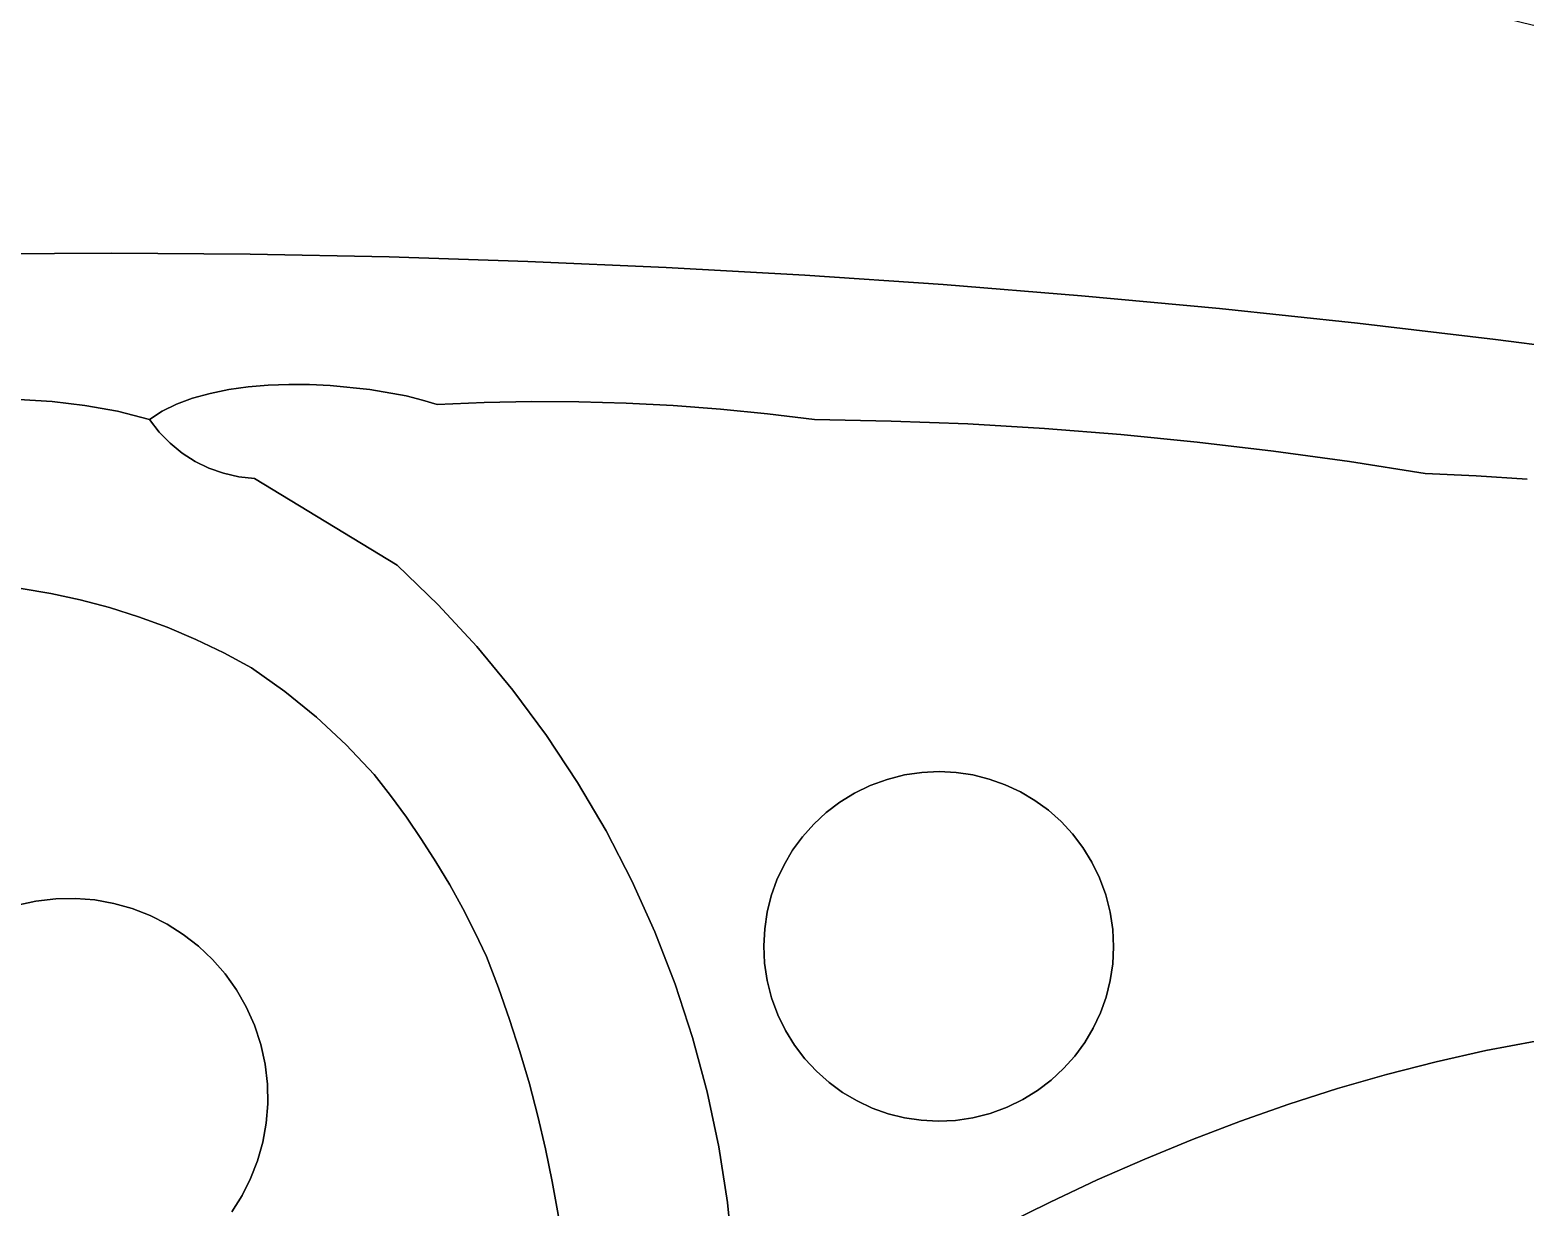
# Model space of a CAD drawing. Header units: inches. Extents: x 37.5 to 70.3, y 17.4 to 61.6.
# Drawn here: x 55.735 to 59.301, y 30.98 to 33.788 of the extents above; entities that cross this region are included whole.
import ezdxf

# ---------------------------------------------------------------- set-up
doc = ezdxf.new("R2010")
doc.units = ezdxf.units.IN
doc.layers.add('SURFACES_FOR_SKETCHUP', color=7, linetype='Continuous')

msp = doc.modelspace()

# ---------------------------------------------------------------- linework, layer by layer
at = {"layer": 'SURFACES_FOR_SKETCHUP'}
for points, invisible_edges in [([(56.1927, 34.0254), (55.7723, 34.0157), (55.9294, 33.2552)], 10), ([(55.9294, 33.2552), (56.2604, 33.2529), (56.1927, 34.0254)], 10), ([(56.4038, 34.0278), (56.1927, 34.0254), (56.2604, 33.2529)], 10), ([(56.2604, 33.2529), (56.5913, 33.2465), (56.4038, 34.0278)], 10), ([(56.6156, 34.0275), (56.4038, 34.0278), (56.5913, 33.2465)], 10), ([(56.6954, 34.0132), (56.6156, 34.0275), (56.5913, 33.2465)], 10), ([(55.7723, 34.0157), (55.3528, 34.0036), (55.5984, 33.2536)], 10), ([(55.5984, 33.2536), (55.9294, 33.2552), (55.7723, 34.0157)], 10), ([(56.7755, 34.0019), (56.6954, 34.0132), (56.5913, 33.2465)], 10), ([(56.5913, 33.2465), (56.922, 33.236), (56.7755, 34.0019)], 10), ([(56.856, 33.9935), (56.7755, 34.0019), (56.922, 33.236)], 10), ([(56.9367, 33.988), (56.856, 33.9935), (56.922, 33.236)], 10), ([(57.0175, 33.9854), (56.9367, 33.988), (56.922, 33.236)], 10), ([(57.0984, 33.9857), (57.0175, 33.9854), (56.922, 33.236)], 10), ([(56.922, 33.236), (57.2525, 33.2215), (57.0984, 33.9857)], 10), ([(57.1792, 33.989), (57.0984, 33.9857), (57.2525, 33.2215)], 10), ([(57.3193, 33.9783), (57.1792, 33.989), (57.2525, 33.2215)], 11), ([(57.3795, 33.9663), (57.3193, 33.9783), (57.2525, 33.2215)], 10), ([(57.4402, 33.9592), (57.3795, 33.9663), (57.2525, 33.2215)], 10), ([(57.2525, 33.2215), (57.5828, 33.203), (57.4402, 33.9592)], 10), ([(57.5012, 33.9569), (57.4402, 33.9592), (57.5828, 33.203)], 10), ([(57.5622, 33.9594), (57.5012, 33.9569), (57.5828, 33.203)], 10), ([(57.5622, 33.9594), (57.5828, 33.203), (57.623, 33.9667)], 3), ([(57.8099, 33.9309), (57.623, 33.9667), (57.5828, 33.203)], 11), ([(57.5828, 33.203), (57.9129, 33.1804), (57.8099, 33.9309)], 10), ([(57.8564, 33.9298), (57.8099, 33.9309), (57.9129, 33.1804)], 10), ([(57.9041, 33.9268), (57.8564, 33.9298), (57.9129, 33.1804)], 10), ([(58.0024, 33.9166), (57.9041, 33.9268), (57.9129, 33.1804)], 10), ([(58.2047, 33.8901), (58.0024, 33.9166), (57.9129, 33.1804)], 10), ([(57.9129, 33.1804), (58.2426, 33.1538), (58.2047, 33.8901)], 10), ([(58.3055, 33.88), (58.2047, 33.8901), (58.2426, 33.1538)], 10), ([(58.3055, 33.88), (58.2426, 33.1538), (58.3551, 33.877)], 3), ([(58.572, 33.1232), (58.4517, 33.8771), (58.2426, 33.1538)], 3), ([(58.4039, 33.8759), (58.2426, 33.1538), (58.4517, 33.8771)], 3), ([(58.3551, 33.877), (58.2426, 33.1538), (58.4039, 33.8759)], 3), ([(58.4517, 33.8771), (58.572, 33.1232), (58.4983, 33.881)], 3), ([(58.4983, 33.881), (58.572, 33.1232), (58.6351, 33.8853)], 11), ([(58.6837, 33.876), (58.6351, 33.8853), (58.572, 33.1232)], 10), ([(58.7328, 33.8704), (58.6837, 33.876), (58.572, 33.1232)], 10), ([(58.8313, 33.8704), (58.9011, 33.0885), (58.8804, 33.876)], 3), ([(59.0892, 33.8604), (58.8804, 33.876), (58.9011, 33.0885)], 11), ([(58.7328, 33.8704), (58.572, 33.1232), (58.7821, 33.8685)], 3), ([(58.9011, 33.0885), (58.7821, 33.8685), (58.572, 33.1232)], 3), ([(58.7821, 33.8685), (58.9011, 33.0885), (58.8313, 33.8704)], 3), ([(59.2028, 33.8274), (59.0892, 33.8604), (58.9011, 33.0885)], 10), ([(58.9011, 33.0885), (59.2297, 33.0498), (59.2028, 33.8274)], 10), ([(59.3177, 33.7995), (59.2028, 33.8274), (59.2297, 33.0498)], 10), ([(59.4336, 33.7768), (59.3177, 33.7995), (59.2297, 33.0498)], 10), ([(59.5504, 33.7592), (59.4336, 33.7768), (59.2297, 33.0498)], 10), ([(59.5579, 33.0071), (59.5504, 33.7592), (59.2297, 33.0498)], 3), ([(55.5984, 33.2536), (55.7875, 32.9016), (55.9294, 33.2552)], 3), ([(55.7875, 32.9016), (55.5984, 33.2536), (55.7082, 32.9065)], 3), ([(55.866, 32.8923), (55.9294, 33.2552), (55.7875, 32.9016)], 3), ([(55.866, 32.8923), (55.9437, 32.8782), (55.9294, 33.2552)], 10), ([(56.0846, 32.8955), (55.9294, 33.2552), (55.9437, 32.8782)], 11), ([(56.1229, 32.9097), (55.9294, 33.2552), (56.0846, 32.8955)], 3), ([(56.1645, 32.9211), (55.9294, 33.2552), (56.1229, 32.9097)], 3), ([(55.9294, 33.2552), (56.1645, 32.9211), (56.2604, 33.2529)], 3), ([(56.2089, 32.9299), (56.2604, 33.2529), (56.1645, 32.9211)], 3), ([(56.2553, 32.9363), (56.2604, 33.2529), (56.2089, 32.9299)], 3), ([(56.3033, 32.9404), (56.2604, 33.2529), (56.2553, 32.9363)], 3), ([(56.5913, 33.2465), (56.2604, 33.2529), (56.4015, 32.9422)], 10), ([(56.4015, 32.9422), (56.2604, 33.2529), (56.3523, 32.9423)], 3), ([(56.3523, 32.9423), (56.2604, 33.2529), (56.3033, 32.9404)], 3), ([(56.4505, 32.9401), (56.5913, 33.2465), (56.4015, 32.9422)], 3), ([(56.4505, 32.9401), (56.5453, 32.9306), (56.5913, 33.2465)], 10), ([(56.5453, 32.9306), (56.632, 32.915), (56.5913, 33.2465)], 10), ([(56.6708, 32.9052), (56.7057, 32.8943), (56.5913, 33.2465)], 10), ([(56.632, 32.915), (56.6708, 32.9052), (56.5913, 33.2465)], 10), ([(56.922, 33.236), (56.5913, 33.2465), (56.7057, 32.8943)], 10), ([(56.8185, 32.8991), (56.922, 33.236), (56.7057, 32.8943)], 3), ([(56.9312, 32.9014), (56.922, 33.236), (56.8185, 32.8991)], 3), ([(56.922, 33.236), (57.044, 32.9009), (57.2525, 33.2215)], 3), ([(57.044, 32.9009), (56.922, 33.236), (56.9312, 32.9014)], 3), ([(57.1566, 32.8978), (57.2525, 33.2215), (57.044, 32.9009)], 3), ([(57.1566, 32.8978), (57.2692, 32.892), (57.2525, 33.2215)], 10), ([(57.5828, 33.203), (57.2525, 33.2215), (57.3817, 32.8835)], 10), ([(57.2692, 32.892), (57.3817, 32.8835), (57.2525, 33.2215)], 10), ([(57.3817, 32.8835), (57.4939, 32.8724), (57.5828, 33.203)], 10), ([(57.4939, 32.8724), (57.6059, 32.8587), (57.5828, 33.203)], 10), ([(57.9129, 33.1804), (57.5828, 33.203), (57.7889, 32.8551)], 10), ([(57.7889, 32.8551), (57.5828, 33.203), (57.6059, 32.8587)], 3), ([(57.9717, 32.848), (57.9129, 33.1804), (57.7889, 32.8551)], 3), ([(58.2426, 33.1538), (57.9129, 33.1804), (57.9717, 32.848)], 10), ([(57.9717, 32.848), (58.1543, 32.8372), (58.2426, 33.1538)], 10), ([(58.1543, 32.8372), (58.3367, 32.8229), (58.2426, 33.1538)], 10), ([(58.572, 33.1232), (58.2426, 33.1538), (58.3367, 32.8229)], 10), ([(58.3367, 32.8229), (58.5187, 32.8049), (58.572, 33.1232)], 10), ([(58.5187, 32.8049), (58.7004, 32.7834), (58.572, 33.1232)], 10), ([(58.9011, 33.0885), (58.572, 33.1232), (58.7004, 32.7834)], 10), ([(58.7004, 32.7834), (58.8816, 32.7583), (58.9011, 33.0885)], 10), ([(58.8816, 32.7583), (59.0624, 32.7296), (58.9011, 33.0885)], 10), ([(58.9011, 33.0885), (59.0624, 32.7296), (59.2297, 33.0498)], 3), ([(59.1841, 32.7246), (59.2297, 33.0498), (59.0624, 32.7296)], 3), ([(59.3055, 32.7164), (59.2297, 33.0498), (59.1841, 32.7246)], 3), ([(59.2297, 33.0498), (59.3055, 32.7164), (59.5579, 33.0071)], 3), ([(56.1645, 32.9211), (56.1229, 32.9097), (56.1286, 32.7587)], 10), ([(56.1286, 32.7587), (56.1618, 32.7425), (56.1645, 32.9211)], 10), ([(56.1618, 32.7425), (56.1967, 32.7303), (56.2089, 32.9299)], 10), ([(56.2089, 32.9299), (56.1645, 32.9211), (56.1618, 32.7425)], 10), ([(56.1967, 32.7303), (56.233, 32.7221), (56.2089, 32.9299)], 10), ([(56.2553, 32.9363), (56.2089, 32.9299), (56.233, 32.7221)], 10), ([(56.233, 32.7221), (56.2704, 32.7182), (56.2553, 32.9363)], 10), ([(56.3033, 32.9404), (56.2553, 32.9363), (56.2704, 32.7182)], 10), ([(56.3523, 32.9423), (56.3033, 32.9404), (56.2704, 32.7182)], 10), ([(56.3523, 32.9423), (56.2704, 32.7182), (56.4015, 32.9422)], 3), ([(56.4015, 32.9422), (56.2704, 32.7182), (56.4505, 32.9401)], 3), ([(56.4505, 32.9401), (56.2704, 32.7182), (56.5453, 32.9306)], 3), ([(56.6104, 32.5113), (56.5453, 32.9306), (56.2704, 32.7182)], 3), ([(56.5453, 32.9306), (56.6104, 32.5113), (56.632, 32.915)], 3), ([(56.632, 32.915), (56.6104, 32.5113), (56.6708, 32.9052)], 3), ([(55.7082, 32.9065), (55.7138, 32.4552), (55.7875, 32.9016)], 3), ([(55.7844, 32.4435), (55.7875, 32.9016), (55.7138, 32.4552)], 3), ([(55.7875, 32.9016), (55.7844, 32.4435), (55.866, 32.8923)], 3), ([(55.866, 32.8923), (55.7844, 32.4435), (55.9437, 32.8782)], 3), ([(55.8547, 32.4285), (55.9437, 32.8782), (55.7844, 32.4435)], 3), ([(56.069, 32.802), (55.9437, 32.8782), (55.8547, 32.4285)], 11), ([(55.9437, 32.8782), (56.0502, 32.8786), (56.0846, 32.8955)], 9), ([(55.9437, 32.8782), (56.0203, 32.8587), (56.0502, 32.8786)], 8), ([(56.0203, 32.8587), (55.9437, 32.8782), (56.0431, 32.8288)], 2), ([(56.0431, 32.8288), (55.9437, 32.8782), (56.069, 32.802)], 3), ([(56.0203, 32.8587), (56.0431, 32.8288), (56.0502, 32.8786)], 2), ([(56.0431, 32.8288), (56.069, 32.802), (56.0846, 32.8955)], 10), ([(56.0846, 32.8955), (56.0502, 32.8786), (56.0431, 32.8288)], 10), ([(56.069, 32.802), (56.0976, 32.7786), (56.0846, 32.8955)], 10), ([(56.1229, 32.9097), (56.0846, 32.8955), (56.0976, 32.7786)], 10), ([(56.0976, 32.7786), (56.1286, 32.7587), (56.1229, 32.9097)], 10), ([(56.7057, 32.8943), (56.6708, 32.9052), (56.6104, 32.5113)], 10), ([(56.7057, 32.8943), (56.6104, 32.5113), (56.8185, 32.8991)], 3), ([(56.7083, 32.4164), (56.8185, 32.8991), (56.6104, 32.5113)], 3), ([(56.9312, 32.9014), (56.7083, 32.4164), (57.044, 32.9009)], 3), ([(56.8185, 32.8991), (56.7083, 32.4164), (56.9312, 32.9014)], 3), ([(56.8005, 32.3168), (57.044, 32.9009), (56.7083, 32.4164)], 3), ([(57.044, 32.9009), (56.8005, 32.3168), (57.1566, 32.8978)], 3), ([(56.8867, 32.2128), (57.1566, 32.8978), (56.8005, 32.3168)], 3), ([(57.1566, 32.8978), (56.8867, 32.2128), (57.2692, 32.892)], 3), ([(57.2692, 32.892), (56.8867, 32.2128), (57.3817, 32.8835)], 3), ([(56.967, 32.1046), (57.3817, 32.8835), (56.8867, 32.2128)], 3), ([(57.3817, 32.8835), (56.967, 32.1046), (57.4939, 32.8724)], 3), ([(57.6661, 31.9457), (57.4939, 32.8724), (56.967, 32.1046)], 11), ([(57.7013, 31.9673), (57.4939, 32.8724), (57.6661, 31.9457)], 3), ([(57.4939, 32.8724), (57.7013, 31.9673), (57.6059, 32.8587)], 3), ([(57.7791, 32.0002), (57.6059, 32.8587), (57.739, 31.9856)], 3), ([(57.6059, 32.8587), (57.7791, 32.0002), (57.7889, 32.8551)], 3), ([(57.739, 31.9856), (57.6059, 32.8587), (57.7013, 31.9673)], 3), ([(57.8204, 32.0107), (57.7889, 32.8551), (57.7791, 32.0002)], 3), ([(57.8619, 32.0169), (57.7889, 32.8551), (57.8204, 32.0107)], 3), ([(57.9031, 32.0189), (57.7889, 32.8551), (57.8619, 32.0169)], 3), ([(57.7889, 32.8551), (57.9031, 32.0189), (57.9717, 32.848)], 3), ([(57.9438, 32.0168), (57.9717, 32.848), (57.9031, 32.0189)], 3), ([(57.9838, 32.0107), (57.9717, 32.848), (57.9438, 32.0168)], 3), ([(57.9717, 32.848), (57.9838, 32.0107), (58.1543, 32.8372)], 3), ([(58.0228, 32.0009), (58.1543, 32.8372), (57.9838, 32.0107)], 3), ([(58.0606, 31.9875), (58.1543, 32.8372), (58.0228, 32.0009)], 3), ([(58.1543, 32.8372), (58.0606, 31.9875), (58.3367, 32.8229)], 3), ([(58.0968, 31.9705), (58.3367, 32.8229), (58.0606, 31.9875)], 3), ([(58.1313, 31.9501), (58.3367, 32.8229), (58.0968, 31.9705)], 3), ([(58.3367, 32.8229), (58.1313, 31.9501), (58.5187, 32.8049)], 3), ([(55.8547, 32.4285), (55.9246, 32.41), (56.069, 32.802)], 10), ([(56.0976, 32.7786), (56.069, 32.802), (55.9246, 32.41)], 10), ([(56.1286, 32.7587), (56.0976, 32.7786), (55.9246, 32.41)], 10), ([(58.1637, 31.9265), (58.5187, 32.8049), (58.1313, 31.9501)], 3), ([(58.1938, 31.8998), (58.5187, 32.8049), (58.1637, 31.9265)], 3), ([(58.5187, 32.8049), (58.1938, 31.8998), (58.7004, 32.7834)], 3), ([(58.2213, 31.8702), (58.7004, 32.7834), (58.1938, 31.8998)], 3), ([(58.246, 31.8377), (58.7004, 32.7834), (58.2213, 31.8702)], 3), ([(58.7004, 32.7834), (58.246, 31.8377), (58.8816, 32.7583)], 3), ([(55.9246, 32.41), (55.9939, 32.3882), (56.1286, 32.7587)], 10), ([(56.1618, 32.7425), (56.1286, 32.7587), (55.9939, 32.3882)], 10), ([(55.9939, 32.3882), (56.0625, 32.3629), (56.1618, 32.7425)], 10), ([(56.1967, 32.7303), (56.1618, 32.7425), (56.0625, 32.3629)], 10), ([(58.2676, 31.8026), (58.8816, 32.7583), (58.246, 31.8377)], 3), ([(58.8816, 32.7583), (58.2676, 31.8026), (59.0624, 32.7296)], 3), ([(56.233, 32.7221), (56.1967, 32.7303), (56.0625, 32.3629)], 10), ([(56.0625, 32.3629), (56.1304, 32.3342), (56.233, 32.7221)], 10), ([(56.2704, 32.7182), (56.233, 32.7221), (56.1304, 32.3342)], 10), ([(56.1304, 32.3342), (56.1974, 32.302), (56.2704, 32.7182)], 10), ([(56.1974, 32.302), (56.2634, 32.2662), (56.2704, 32.7182)], 10), ([(56.6104, 32.5113), (56.2704, 32.7182), (56.2634, 32.2662)], 10), ([(58.2859, 31.7649), (59.0624, 32.7296), (58.2676, 31.8026)], 3), ([(59.0882, 31.3265), (59.0624, 32.7296), (58.2859, 31.7649)], 11), ([(59.0624, 32.7296), (59.2069, 31.3531), (59.1841, 32.7246)], 3), ([(59.2069, 31.3531), (59.0624, 32.7296), (59.0882, 31.3265)], 3), ([(59.1841, 32.7246), (59.3265, 31.3759), (59.3055, 32.7164)], 3), ([(59.3265, 31.3759), (59.1841, 32.7246), (59.2069, 31.3531)], 3), ([(56.2634, 32.2662), (56.3426, 32.21), (56.6104, 32.5113)], 10), ([(56.3426, 32.21), (56.4179, 32.1488), (56.6104, 32.5113)], 10), ([(56.6104, 32.5113), (56.4179, 32.1488), (56.7083, 32.4164)], 3), ([(55.7489, 31.7099), (55.7138, 32.4552), (55.7015, 31.6993)], 3), ([(55.7138, 32.4552), (55.7489, 31.7099), (55.7844, 32.4435)], 3), ([(55.7963, 31.7155), (55.7844, 32.4435), (55.7489, 31.7099)], 3), ([(55.7844, 32.4435), (55.7963, 31.7155), (55.8547, 32.4285)], 3), ([(55.8547, 32.4285), (55.7963, 31.7155), (55.9246, 32.41)], 3), ([(56.489, 32.0827), (56.7083, 32.4164), (56.4179, 32.1488)], 3), ([(56.7083, 32.4164), (56.489, 32.0827), (56.8005, 32.3168)], 3), ([(55.8433, 31.7163), (55.9246, 32.41), (55.7963, 31.7155)], 3), ([(55.9246, 32.41), (55.8433, 31.7163), (55.9939, 32.3882)], 3), ([(55.8896, 31.7125), (55.9939, 32.3882), (55.8433, 31.7163)], 3), ([(55.9939, 32.3882), (55.8896, 31.7125), (56.0625, 32.3629)], 3), ([(56.0625, 32.3629), (55.8896, 31.7125), (56.1304, 32.3342)], 3), ([(55.9349, 31.7043), (56.1304, 32.3342), (55.8896, 31.7125)], 3), ([(56.1304, 32.3342), (55.9349, 31.7043), (56.1974, 32.302)], 3), ([(56.5556, 32.0121), (56.8005, 32.3168), (56.489, 32.0827)], 3), ([(56.8005, 32.3168), (56.5556, 32.0121), (56.8867, 32.2128)], 3), ([(55.9789, 31.6918), (56.1974, 32.302), (55.9349, 31.7043)], 3), ([(56.1974, 32.302), (55.9789, 31.6918), (56.2634, 32.2662)], 3), ([(55.9789, 31.6918), (56.0214, 31.6751), (56.2634, 32.2662)], 10), ([(56.3426, 32.21), (56.2634, 32.2662), (56.0214, 31.6751)], 10), ([(56.0214, 31.6751), (56.0621, 31.6546), (56.3426, 32.21)], 10), ([(56.4179, 32.1488), (56.3426, 32.21), (56.0621, 31.6546)], 10), ([(56.595, 31.9615), (56.8867, 32.2128), (56.5556, 32.0121)], 3), ([(56.6327, 31.9098), (56.8867, 32.2128), (56.595, 31.9615)], 3), ([(56.967, 32.1046), (56.8867, 32.2128), (56.6327, 31.9098)], 10), ([(56.0621, 31.6546), (56.1006, 31.6302), (56.4179, 32.1488)], 10), ([(56.489, 32.0827), (56.4179, 32.1488), (56.1006, 31.6302)], 10), ([(56.6327, 31.9098), (56.6688, 31.857), (56.967, 32.1046)], 10), ([(57.041, 31.9926), (56.967, 32.1046), (56.6688, 31.857)], 10), ([(57.041, 31.9926), (57.6661, 31.9457), (56.967, 32.1046)], 3), ([(56.1006, 31.6302), (56.1367, 31.6022), (56.489, 32.0827)], 10), ([(56.5556, 32.0121), (56.489, 32.0827), (56.1367, 31.6022)], 10), ([(56.595, 31.9615), (56.5556, 32.0121), (56.1367, 31.6022)], 10), ([(56.6688, 31.857), (56.7032, 31.8031), (57.041, 31.9926)], 10), ([(56.7032, 31.8031), (56.7359, 31.7482), (57.041, 31.9926)], 10), ([(57.1088, 31.8771), (57.041, 31.9926), (56.7359, 31.7482)], 10), ([(57.1088, 31.8771), (57.604, 31.8935), (57.041, 31.9926)], 3), ([(57.6337, 31.921), (57.041, 31.9926), (57.604, 31.8935)], 3), ([(57.6661, 31.9457), (57.041, 31.9926), (57.6337, 31.921)], 3), ([(57.5334, 31.7965), (57.7791, 32.0002), (57.5537, 31.831)], 3), ([(57.7791, 32.0002), (57.5334, 31.7965), (58.3005, 31.7248)], 11), ([(57.7791, 32.0002), (57.739, 31.9856), (57.5537, 31.831)], 10), ([(57.5537, 31.831), (57.739, 31.9856), (57.5773, 31.8634)], 3), ([(57.5773, 31.8634), (57.739, 31.9856), (57.604, 31.8935)], 3), ([(57.739, 31.9856), (57.7013, 31.9673), (57.604, 31.8935)], 10), ([(57.8204, 32.0107), (57.7791, 32.0002), (58.0606, 31.9875)], 10), ([(58.0968, 31.9705), (58.0606, 31.9875), (57.7791, 32.0002)], 10), ([(58.3005, 31.7248), (58.0968, 31.9705), (57.7791, 32.0002)], 11), ([(57.8204, 32.0107), (57.9838, 32.0107), (57.8619, 32.0169)], 3), ([(58.0228, 32.0009), (57.9838, 32.0107), (57.8204, 32.0107)], 10), ([(58.0606, 31.9875), (58.0228, 32.0009), (57.8204, 32.0107)], 10), ([(57.9438, 32.0168), (57.9031, 32.0189), (57.8619, 32.0169)], 8), ([(57.9438, 32.0168), (57.8619, 32.0169), (57.9838, 32.0107)], 3), ([(56.1367, 31.6022), (56.17, 31.5708), (56.595, 31.9615)], 10), ([(56.6327, 31.9098), (56.595, 31.9615), (56.17, 31.5708)], 10), ([(57.6337, 31.921), (57.604, 31.8935), (57.7013, 31.9673)], 10), ([(57.7013, 31.9673), (57.6661, 31.9457), (57.6337, 31.921)], 8), ([(58.0968, 31.9705), (58.3005, 31.7248), (58.1313, 31.9501)], 3), ([(58.3005, 31.7248), (58.2859, 31.7649), (58.1313, 31.9501)], 10), ([(58.1313, 31.9501), (58.2859, 31.7649), (58.1637, 31.9265)], 3), ([(58.1637, 31.9265), (58.2859, 31.7649), (58.1938, 31.8998)], 3), ([(56.17, 31.5708), (56.2003, 31.5361), (56.6327, 31.9098)], 10), ([(56.6688, 31.857), (56.6327, 31.9098), (56.2003, 31.5361)], 10), ([(57.604, 31.8935), (57.1088, 31.8771), (57.5773, 31.8634)], 3), ([(58.2213, 31.8702), (58.1938, 31.8998), (58.2676, 31.8026)], 10), ([(58.2859, 31.7649), (58.2676, 31.8026), (58.1938, 31.8998)], 10), ([(56.2003, 31.5361), (56.2273, 31.4983), (56.6688, 31.857)], 10), ([(56.7032, 31.8031), (56.6688, 31.857), (56.2273, 31.4983)], 10), ([(56.7359, 31.7482), (56.7669, 31.6922), (57.1088, 31.8771)], 10), ([(56.7669, 31.6922), (56.7961, 31.6353), (57.1088, 31.8771)], 10), ([(57.1702, 31.7582), (57.1088, 31.8771), (56.7961, 31.6353)], 10), ([(57.1702, 31.7582), (57.5334, 31.7965), (57.1088, 31.8771)], 3), ([(57.5537, 31.831), (57.1088, 31.8771), (57.5334, 31.7965)], 3), ([(57.5773, 31.8634), (57.1088, 31.8771), (57.5537, 31.831)], 3), ([(58.2676, 31.8026), (58.246, 31.8377), (58.2213, 31.8702)], 8), ([(56.7359, 31.7482), (56.7032, 31.8031), (56.2273, 31.4983)], 10), ([(57.5334, 31.7965), (57.1702, 31.7582), (57.5164, 31.7603)], 3), ([(57.5334, 31.7965), (57.5164, 31.7603), (57.5037, 31.4788)], 10), ([(57.5037, 31.4788), (57.7073, 31.2331), (57.5334, 31.7965)], 11), ([(58.3005, 31.7248), (57.5334, 31.7965), (57.7073, 31.2331)], 11), ([(56.2273, 31.4983), (56.2507, 31.4576), (56.7359, 31.7482)], 10), ([(56.7669, 31.6922), (56.7359, 31.7482), (56.2507, 31.4576)], 10), ([(56.7961, 31.6353), (56.8236, 31.5775), (57.1702, 31.7582)], 10), ([(57.2252, 31.6363), (57.1702, 31.7582), (56.8236, 31.5775)], 10), ([(57.5164, 31.7603), (57.1702, 31.7582), (57.5029, 31.7225)], 3), ([(57.2252, 31.6363), (57.5029, 31.7225), (57.1702, 31.7582)], 3), ([(57.5164, 31.7603), (57.5029, 31.7225), (57.4931, 31.5201)], 10), ([(57.4931, 31.5201), (57.5037, 31.4788), (57.5164, 31.7603)], 10), ([(58.3005, 31.7248), (59.0882, 31.3265), (58.2859, 31.7649)], 3), ([(55.7489, 31.7099), (55.7015, 31.6993), (56.0214, 31.6751)], 10), ([(55.7489, 31.7099), (55.9349, 31.7043), (55.7963, 31.7155)], 3), ([(55.9789, 31.6918), (55.9349, 31.7043), (55.7489, 31.7099)], 10), ([(56.0214, 31.6751), (55.9789, 31.6918), (55.7489, 31.7099)], 10), ([(55.8896, 31.7125), (55.8433, 31.7163), (55.7963, 31.7155)], 8), ([(55.8896, 31.7125), (55.7963, 31.7155), (55.9349, 31.7043)], 3), ([(57.5029, 31.7225), (57.2252, 31.6363), (57.4931, 31.6835)], 3), ([(57.5029, 31.7225), (57.4931, 31.6835), (57.4931, 31.5201)], 10), ([(58.0251, 31.2034), (58.3005, 31.7248), (57.7073, 31.2331)], 11), ([(58.0251, 31.2034), (58.2708, 31.407), (58.3005, 31.7248)], 11), ([(58.2708, 31.407), (58.2878, 31.4433), (58.3005, 31.7248)], 10), ([(58.311, 31.6834), (58.3005, 31.7248), (58.2878, 31.4433)], 10), ([(58.311, 31.6834), (58.9703, 31.2963), (58.3005, 31.7248)], 3), ([(59.0882, 31.3265), (58.3005, 31.7248), (58.9703, 31.2963)], 3), ([(55.7015, 31.6993), (55.4149, 31.476), (56.0621, 31.6546)], 11), ([(56.0621, 31.6546), (56.0214, 31.6751), (55.7015, 31.6993)], 10), ([(56.2507, 31.4576), (56.2701, 31.4141), (56.7669, 31.6922)], 10), ([(56.7961, 31.6353), (56.7669, 31.6922), (56.2701, 31.4141)], 10), ([(57.4931, 31.6835), (57.2252, 31.6363), (57.4871, 31.6435)], 3), ([(57.4871, 31.6435), (57.487, 31.5616), (57.4931, 31.6835)], 3), ([(57.4931, 31.5201), (57.4931, 31.6835), (57.487, 31.5616)], 3), ([(58.2878, 31.4433), (58.3012, 31.481), (58.311, 31.6834)], 10), ([(58.3012, 31.481), (58.311, 31.52), (58.311, 31.6834)], 10), ([(58.3172, 31.642), (58.9703, 31.2963), (58.311, 31.6834)], 3), ([(58.311, 31.6834), (58.311, 31.52), (58.3172, 31.642)], 3), ([(55.3701, 31.1154), (55.5934, 30.8288), (56.0621, 31.6546)], 11), ([(55.3701, 31.1154), (56.0621, 31.6546), (55.4149, 31.476)], 11), ([(55.954, 30.784), (56.0621, 31.6546), (55.5934, 30.8288)], 11), ([(55.954, 30.784), (56.2406, 31.0073), (56.0621, 31.6546)], 11), ([(56.0621, 31.6546), (56.2854, 31.3679), (56.1006, 31.6302)], 3), ([(56.2854, 31.3679), (56.0621, 31.6546), (56.2406, 31.0073)], 11), ([(56.2854, 31.3679), (56.2701, 31.4141), (56.1006, 31.6302)], 10), ([(56.1006, 31.6302), (56.2701, 31.4141), (56.1367, 31.6022)], 3), ([(56.8236, 31.5775), (56.7961, 31.6353), (56.2701, 31.4141)], 10), ([(56.8523, 31.5025), (57.2252, 31.6363), (56.8236, 31.5775)], 3), ([(56.8789, 31.427), (57.2252, 31.6363), (56.8523, 31.5025)], 3), ([(57.2252, 31.6363), (56.8789, 31.427), (57.2735, 31.5116)], 3), ([(57.4871, 31.6435), (57.2252, 31.6363), (57.485, 31.6028)], 3), ([(57.2735, 31.5116), (57.485, 31.6028), (57.2252, 31.6363)], 3), ([(57.4871, 31.6435), (57.485, 31.6028), (57.487, 31.5616)], 8), ([(58.3171, 31.56), (58.3172, 31.642), (58.311, 31.52)], 3), ([(58.3171, 31.56), (58.3192, 31.6008), (58.3172, 31.642)], 8), ([(58.3192, 31.6008), (58.8533, 31.2625), (58.3172, 31.642)], 3), ([(58.9703, 31.2963), (58.3172, 31.642), (58.8533, 31.2625)], 3), ([(56.1367, 31.6022), (56.2701, 31.4141), (56.17, 31.5708)], 3), ([(57.485, 31.6028), (57.2735, 31.5116), (57.487, 31.5616)], 3), ([(58.3171, 31.56), (58.7372, 31.2253), (58.3192, 31.6008)], 3), ([(58.8533, 31.2625), (58.3192, 31.6008), (58.7372, 31.2253)], 3), ([(56.2003, 31.5361), (56.17, 31.5708), (56.2507, 31.4576)], 10), ([(56.2701, 31.4141), (56.2507, 31.4576), (56.17, 31.5708)], 10), ([(56.2701, 31.4141), (56.2854, 31.3679), (56.8236, 31.5775)], 10), ([(56.8523, 31.5025), (56.8236, 31.5775), (56.2854, 31.3679)], 10), ([(57.487, 31.5616), (57.2735, 31.5116), (57.4931, 31.5201)], 3), ([(58.311, 31.52), (58.7372, 31.2253), (58.3171, 31.56)], 3), ([(56.2507, 31.4576), (56.2273, 31.4983), (56.2003, 31.5361)], 8), ([(56.2854, 31.3679), (56.2959, 31.3205), (56.8523, 31.5025)], 10), ([(56.8789, 31.427), (56.8523, 31.5025), (56.2959, 31.3205)], 10), ([(56.9035, 31.3508), (57.2735, 31.5116), (56.8789, 31.427)], 3), ([(57.2735, 31.5116), (56.9035, 31.3508), (57.3151, 31.3845)], 3), ([(57.3151, 31.3845), (57.4931, 31.5201), (57.2735, 31.5116)], 3), ([(57.4931, 31.5201), (57.3151, 31.3845), (57.5037, 31.4788)], 3), ([(58.3012, 31.481), (58.6218, 31.1847), (58.311, 31.52)], 3), ([(58.7372, 31.2253), (58.311, 31.52), (58.6218, 31.1847)], 3), ([(57.5037, 31.4788), (57.3151, 31.3845), (57.5183, 31.4387)], 3), ([(57.5037, 31.4788), (57.5183, 31.4387), (57.6729, 31.2534)], 10), ([(57.7073, 31.2331), (57.5037, 31.4788), (57.6729, 31.2534)], 3), ([(58.2878, 31.4433), (58.6218, 31.1847), (58.3012, 31.481)], 3), ([(56.2959, 31.3205), (56.3015, 31.2731), (56.8789, 31.427)], 10), ([(56.9035, 31.3508), (56.8789, 31.427), (56.3015, 31.2731)], 10), ([(57.5183, 31.4387), (57.3151, 31.3845), (57.5365, 31.401)], 3), ([(57.6405, 31.277), (57.5183, 31.4387), (57.6104, 31.3037)], 3), ([(57.6729, 31.2534), (57.5183, 31.4387), (57.6405, 31.277)], 3), ([(57.5183, 31.4387), (57.5365, 31.401), (57.6104, 31.3037)], 10), ([(58.2708, 31.407), (58.5072, 31.141), (58.2878, 31.4433)], 3), ([(58.6218, 31.1847), (58.2878, 31.4433), (58.5072, 31.141)], 3), ([(56.9259, 31.274), (57.3151, 31.3845), (56.9035, 31.3508)], 3), ([(56.9462, 31.1967), (57.3151, 31.3845), (56.9259, 31.274)], 3), ([(57.3151, 31.3845), (56.9462, 31.1967), (57.3499, 31.2551)], 3), ([(57.3499, 31.2551), (57.5365, 31.401), (57.3151, 31.3845)], 3), ([(57.5365, 31.401), (57.3499, 31.2551), (57.5582, 31.3658)], 3), ([(57.5829, 31.3333), (57.6104, 31.3037), (57.5365, 31.401)], 10), ([(57.5365, 31.401), (57.5582, 31.3658), (57.5829, 31.3333)], 8), ([(58.2708, 31.407), (58.0251, 31.2034), (58.2504, 31.3726)], 3), ([(58.2504, 31.3726), (58.5072, 31.141), (58.2708, 31.407)], 3), ([(56.2406, 31.0073), (56.2612, 31.048), (56.2854, 31.3679)], 10), ([(56.2959, 31.3205), (56.2854, 31.3679), (56.2612, 31.048)], 10), ([(56.3015, 31.2731), (56.3024, 31.2261), (56.9035, 31.3508)], 10), ([(56.9259, 31.274), (56.9035, 31.3508), (56.3024, 31.2261)], 10), ([(57.5582, 31.3658), (57.3499, 31.2551), (57.5829, 31.3333)], 3), ([(58.0251, 31.2034), (58.0652, 31.218), (58.2504, 31.3726)], 10), ([(58.2504, 31.3726), (58.0652, 31.218), (58.2268, 31.3402)], 3), ([(58.2268, 31.3402), (58.3934, 31.0942), (58.2504, 31.3726)], 3), ([(58.5072, 31.141), (58.2504, 31.3726), (58.3934, 31.0942)], 3), ([(59.0882, 31.3265), (59.242, 30.4859), (59.2069, 31.3531)], 3), ([(59.2069, 31.3531), (59.3117, 30.483), (59.3265, 31.3759)], 3), ([(59.3117, 30.483), (59.2069, 31.3531), (59.242, 30.4859)], 3), ([(56.2612, 31.048), (56.2778, 31.0905), (56.2959, 31.3205)], 10), ([(56.2778, 31.0905), (56.2903, 31.1345), (56.2959, 31.3205)], 10), ([(56.2959, 31.3205), (56.2903, 31.1345), (56.3015, 31.2731)], 3), ([(57.5829, 31.3333), (57.3499, 31.2551), (57.6104, 31.3037)], 3), ([(58.2268, 31.3402), (58.0652, 31.218), (58.2001, 31.3101)], 3), ([(58.0652, 31.218), (58.1029, 31.2362), (58.2001, 31.3101)], 10), ([(58.1705, 31.2825), (58.2001, 31.3101), (58.1029, 31.2362)], 10), ([(58.1705, 31.2825), (58.3934, 31.0942), (58.2001, 31.3101)], 3), ([(58.2001, 31.3101), (58.3934, 31.0942), (58.2268, 31.3402)], 3), ([(58.9703, 31.2963), (59.172, 30.4868), (59.0882, 31.3265)], 3), ([(59.242, 30.4859), (59.0882, 31.3265), (59.172, 30.4868)], 3), ([(56.2986, 31.1799), (56.3015, 31.2731), (56.2903, 31.1345)], 3), ([(56.9259, 31.274), (56.2986, 31.1799), (56.9462, 31.1967)], 3), ([(56.3024, 31.2261), (56.2986, 31.1799), (56.9259, 31.274)], 10), ([(56.2986, 31.1799), (56.3024, 31.2261), (56.3015, 31.2731)], 8), ([(57.3778, 31.1237), (57.6104, 31.3037), (57.3499, 31.2551)], 3), ([(57.6104, 31.3037), (57.3778, 31.1237), (57.6405, 31.277)], 3), ([(57.6405, 31.277), (57.3778, 31.1237), (57.6729, 31.2534)], 3), ([(58.1029, 31.2362), (58.138, 31.2579), (58.1705, 31.2825)], 8), ([(58.138, 31.2579), (58.2804, 31.0445), (58.1705, 31.2825)], 3), ([(58.3934, 31.0942), (58.1705, 31.2825), (58.2804, 31.0445)], 3), ([(58.8533, 31.2625), (59.172, 30.4868), (58.9703, 31.2963)], 3), ([(56.9644, 31.1189), (57.3499, 31.2551), (56.9462, 31.1967)], 3), ([(57.3499, 31.2551), (56.9644, 31.1189), (57.3778, 31.1237)], 3), ([(57.3985, 30.9907), (57.6729, 31.2534), (57.3778, 31.1237)], 3), ([(57.6729, 31.2534), (57.3985, 30.9907), (57.7073, 31.2331)], 3), ([(58.1029, 31.2362), (58.2804, 31.0445), (58.138, 31.2579)], 3), ([(58.7372, 31.2253), (59.172, 30.4868), (58.8533, 31.2625)], 3), ([(57.7073, 31.2331), (57.3985, 30.9907), (57.7436, 31.2161)], 3), ([(57.7436, 31.2161), (57.3985, 30.9907), (57.7813, 31.2026)], 3), ([(57.4122, 30.8563), (57.7813, 31.2026), (57.3985, 30.9907)], 3), ([(57.7813, 31.2026), (57.4122, 30.8563), (57.8203, 31.1928)], 3), ([(57.7073, 31.2331), (57.7436, 31.2161), (58.0251, 31.2034)], 10), ([(57.7436, 31.2161), (57.7813, 31.2026), (57.9837, 31.1928)], 10), ([(57.9837, 31.1928), (58.0251, 31.2034), (57.7436, 31.2161)], 10), ([(57.7813, 31.2026), (57.8203, 31.1928), (57.9837, 31.1928)], 10), ([(57.9837, 31.1928), (58.0566, 30.9366), (58.0251, 31.2034)], 3), ([(58.0251, 31.2034), (58.1681, 30.9919), (58.0652, 31.218)], 3), ([(58.1681, 30.9919), (58.0251, 31.2034), (58.0566, 30.9366)], 3), ([(58.0652, 31.218), (58.1681, 30.9919), (58.1029, 31.2362)], 3), ([(58.2804, 31.0445), (58.1029, 31.2362), (58.1681, 30.9919)], 3), ([(58.6218, 31.1847), (59.172, 30.4868), (58.7372, 31.2253)], 3), ([(56.9644, 31.1189), (56.9462, 31.1967), (56.2903, 31.1345)], 10), ([(56.2986, 31.1799), (56.2903, 31.1345), (56.9462, 31.1967)], 10), ([(58.0566, 30.9366), (57.8203, 31.1928), (57.4122, 30.8563)], 11), ([(57.8203, 31.1928), (58.0566, 30.9366), (57.8603, 31.1868)], 3), ([(57.8603, 31.1868), (57.9423, 31.1867), (57.8203, 31.1928)], 3), ([(57.9837, 31.1928), (57.8203, 31.1928), (57.9423, 31.1867)], 3), ([(57.8603, 31.1868), (58.0566, 30.9366), (57.9011, 31.1847)], 3), ([(57.8603, 31.1868), (57.9011, 31.1847), (57.9423, 31.1867)], 8), ([(57.9011, 31.1847), (58.0566, 30.9366), (57.9423, 31.1867)], 3), ([(57.9423, 31.1867), (58.0566, 30.9366), (57.9837, 31.1928)], 3), ([(58.5072, 31.141), (58.6073, 30.3496), (58.6218, 31.1847)], 3), ([(59.172, 30.4868), (58.6218, 31.1847), (58.6073, 30.3496)], 3), ([(56.2778, 31.0905), (56.9644, 31.1189), (56.2903, 31.1345)], 3), ([(58.3934, 31.0942), (58.6073, 30.3496), (58.5072, 31.141)], 3), ([(56.9644, 31.1189), (56.2778, 31.0905), (56.9804, 31.0407)], 3), ([(56.9804, 31.0407), (57.3778, 31.1237), (56.9644, 31.1189)], 3), ([(56.9943, 30.9621), (57.3778, 31.1237), (56.9804, 31.0407)], 3), ([(57.3778, 31.1237), (56.9943, 30.9621), (57.3985, 30.9907)], 3), ([(58.2804, 31.0445), (58.6073, 30.3496), (58.3934, 31.0942)], 3), ([(56.2612, 31.048), (56.9943, 30.9621), (56.2778, 31.0905)], 3), ([(56.9804, 31.0407), (56.2778, 31.0905), (56.9943, 30.9621)], 3), ([(56.2406, 31.0073), (57.0061, 30.8831), (56.2612, 31.048)], 3), ([(56.9943, 30.9621), (56.2612, 31.048), (57.0061, 30.8831)], 3), ([(58.1681, 30.9919), (58.503, 30.3157), (58.2804, 31.0445)], 3), ([(58.6073, 30.3496), (58.2804, 31.0445), (58.503, 30.3157)], 3), ([(56.2406, 31.0073), (55.954, 30.784), (56.2163, 30.9688)], 3), ([(56.2163, 30.9688), (57.0157, 30.8039), (56.2406, 31.0073)], 3), ([(57.0061, 30.8831), (56.2406, 31.0073), (57.0157, 30.8039)], 3), ([(56.9943, 30.9621), (57.0061, 30.8831), (57.3985, 30.9907)], 10), ([(57.4122, 30.8563), (57.3985, 30.9907), (57.0061, 30.8831)], 10), ([(58.0566, 30.9366), (58.3997, 30.279), (58.1681, 30.9919)], 3), ([(58.503, 30.3157), (58.1681, 30.9919), (58.3997, 30.279)], 3)]:
    msp.add_3dface(points, dxfattribs=dict(at, invisible_edges=invisible_edges))

doc.saveas('drawing.dxf')
